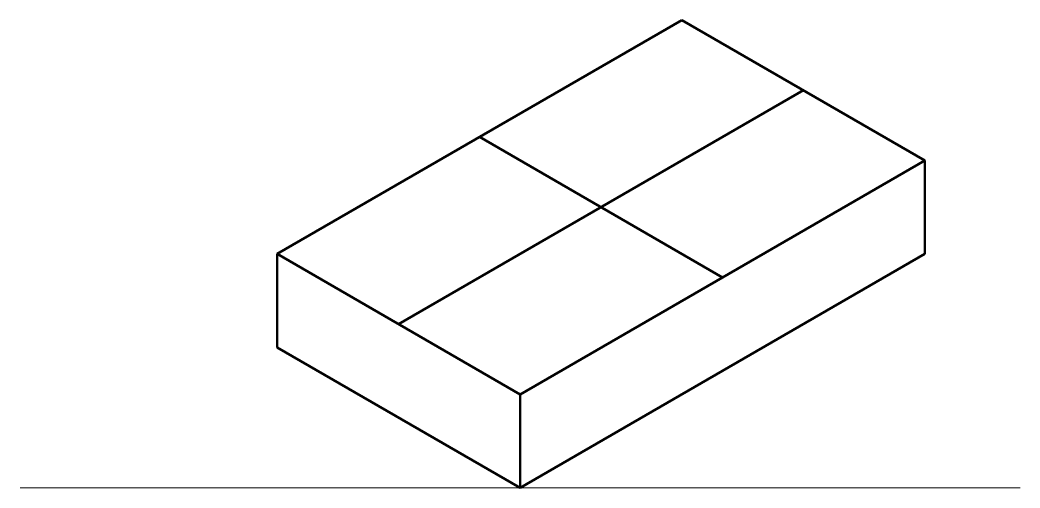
# Paper-space layout 'Layout22' of a CAD drawing. Header units: millimetres. Extents: x 30 to 244, y 51 to 151.
import ezdxf

# ---------------------------------------------------------------- set-up
doc = ezdxf.new("R2010")
doc.units = ezdxf.units.MM
doc.layers.add('Visible line', color=250, linetype='Continuous', lineweight=50)
doc.layers.add('X Y line', color=1, linetype='Continuous', lineweight=15)

psp = doc.layouts.new('Layout22')

# ---------------------------------------------------------------- linework, layer by layer
at = {"layer": 'Visible line'}
for p, q in [((172.01, 150.58), (85.41, 100.58)), ((223.97, 120.58), (172.01, 150.58)), ((111.39, 85.58), (197.99, 135.58)), ((128.71, 125.58), (180.67, 95.58)), ((137.37, 70.58), (223.97, 120.58)), ((223.97, 100.58), (223.97, 120.58)), ((85.41, 100.58), (137.37, 70.58)), ((85.41, 100.58), (85.41, 80.58)), ((137.37, 50.58), (223.97, 100.58)), ((85.41, 80.58), (137.37, 50.58)), ((137.37, 70.58), (137.37, 50.58))]:
    psp.add_line(p, q, dxfattribs=at)
at = {"layer": 'X Y line'}
psp.add_line((30.41, 50.58), (244.33, 50.58), dxfattribs=at)

doc.saveas('drawing.dxf')
